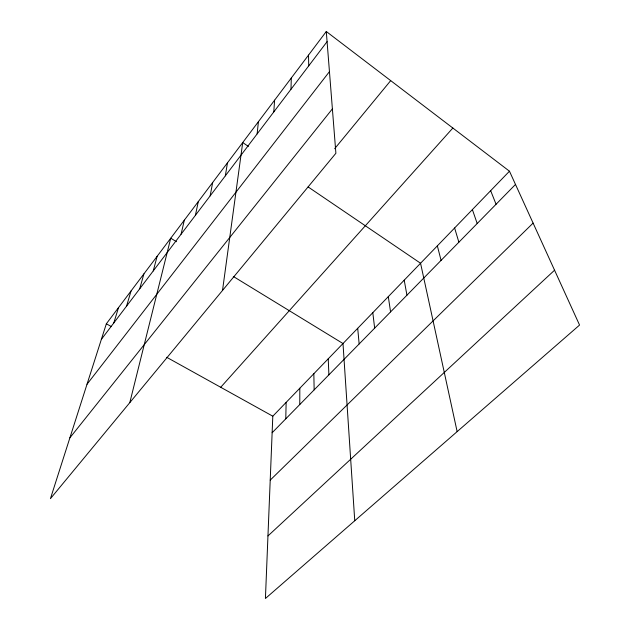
<?xml version="1.0" encoding="UTF-8"?>
<svg xmlns="http://www.w3.org/2000/svg" width="630" height="630" viewBox="0 0 630 630"><rect width="100%" height="100%" fill="white"/><g stroke="black" fill="none" stroke-linecap="round" stroke-linejoin="round"><path stroke-width="0.94" d="M299.778 404.531L299.817 388.23M285.776 418.816L286.138 402.389M290.981 89.263L291.296 78.002M509.465 171.21L272.806 416.194L265.419 598.5L579.561 325.072L509.465 171.21L326.285 31.5L106.344 323.796L50.439 498.653L335.892 153.271L326.285 31.5M273.79 111.935L274.601 100.186M257.135 133.906L258.418 121.692M222.516 290.454L242.715 142.553L248.417 146.428M225.335 175.849L227.477 162.808M210.144 195.891L212.68 182.48M195.402 215.334L198.3 201.584M181.078 234.218L184.33 220.154M129.804 402.625L170.746 238.203L176.463 241.7M153.248 270.932L157.138 256.284M139.718 288.768L143.908 273.869M126.575 306.109L131.048 290.966M113.794 322.962L118.527 307.598M101.367 339.357L327.088 41.643M87.011 384.261L329.451 71.631M69.891 437.811L332.388 108.872M334.648 148.735L390.695 80.624M220.705 387.277L452.852 128.032M272.136 432.747L515.49 184.448M270.215 480.123L533.106 223.107M267.955 535.941L554.558 270.207M106.344 323.796L111.463 326.631M166.69 357.289L272.806 416.194M233.297 276.452L342.996 343.531L354.753 520.742M308.133 186.945L420.556 263.245L457.144 431.621M490.66 190.677L496.062 204.27M472.382 209.593L477.194 223.524M454.624 227.981L458.868 242.211M437.354 245.857L441.071 260.379M404.208 280.169L406.941 295.194M388.3 296.643L390.576 311.897M372.802 312.677L374.653 328.143M357.706 328.309L359.147 343.964M328.23 358.816L328.899 374.826M308.511 55.117L308.739 65.843M313.842 373.716L314.149 389.875"/></g></svg>
